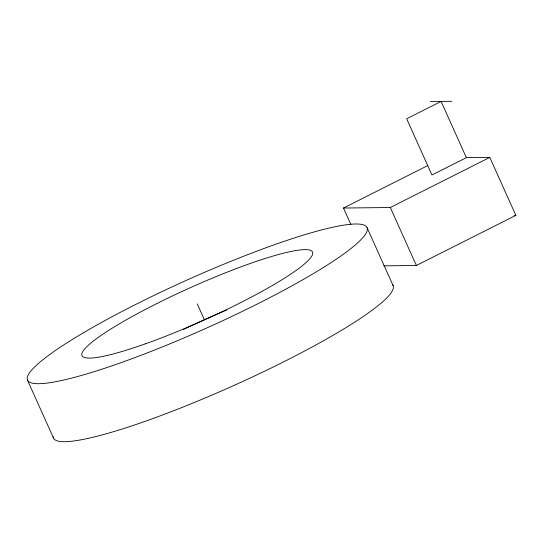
<?xml version="1.0" encoding="UTF-8"?>
<svg xmlns="http://www.w3.org/2000/svg" width="543" height="543" viewBox="0 0 543 543"><rect width="100%" height="100%" fill="white"/><g stroke="black" fill="none" stroke-linecap="round" stroke-linejoin="round"><path stroke-width="0.81" d="M350.778 224.273L343.488 208.037L427.891 165.506M466.383 157.653L431.943 175.002L406.673 118.768L441.106 101.419L466.383 157.653L489.793 157.389L515.85 215.361L416.372 265.486L383.758 265.853M343.488 208.037L390.315 207.514L489.793 157.389M430.463 101.534L451.749 101.297M514.18 215.381L515.85 215.361M390.315 207.514L416.372 265.486M367.082 227.68A186.134 25.908 -24.2 0 1 120.763 362.751A186.134 25.908 -24.2 0 1 103.917 321.137A186.134 25.908 -24.2 0 1 367.082 227.68L393.139 285.659M197.252 303.856L204.399 319.746M27.428 380.032L53.479 438.004M392.392 284.505A186.134 25.908 -24.2 0 1 233.035 385.856A186.134 25.908 -24.2 0 1 53.207 436.647M183.344 329.479A126.376 17.586 -24.2 0 1 226.852 309.965M145.32 343.848A126.376 17.586 -24.2 0 0 312.558 252.142A126.376 17.586 -24.2 0 0 133.883 315.592A126.376 17.586 -24.2 0 0 145.32 343.848"/></g></svg>
